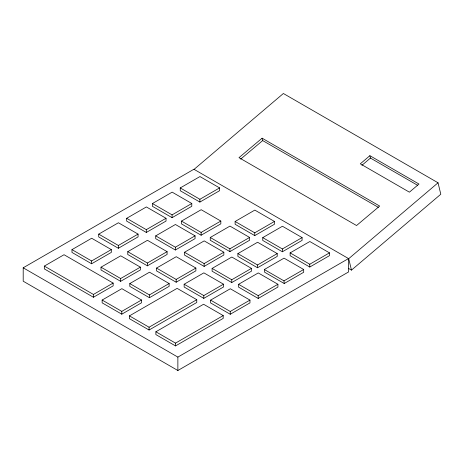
<?xml version="1.0" encoding="UTF-8"?>
<svg xmlns="http://www.w3.org/2000/svg" width="464" height="464" viewBox="0 0 464 464"><rect width="100%" height="100%" fill="white"/><g stroke="black" fill="none" stroke-linecap="round" stroke-linejoin="round"><path stroke-width="0.7" d="M194.045 169.383L283.371 93.496L438.039 182.793L440.8 194.23L351.468 270.118L348.336 268.314M369.883 155.689L360.302 163.827L409.41 192.177L418.992 184.04L369.883 155.689L370.458 158.073L417.704 185.345M361.943 165.306L370.458 158.073M351.468 270.118L348.708 258.68L438.039 182.793M262.102 138.191L238.995 157.661L356.549 225.533L379.662 206.062L262.102 138.191L262.676 140.575L378.363 207.362M240.665 159.117L262.676 140.575M23.2 267.803L177.869 357.1L348.568 258.547L348.568 271.95L177.869 370.504L23.2 281.207L23.2 267.803L193.9 169.25L348.708 258.68M71.972 249.632L91.681 238.252L111.325 249.597L111.325 252.387L91.617 263.767L71.972 252.428L71.972 249.632L91.617 260.971L111.325 249.597M98.71 234.134L118.419 222.761L138.063 234.1L138.063 236.889L118.355 248.269L98.71 236.93L98.71 234.134L118.355 245.479L138.063 234.1M126.672 218.318L146.38 206.938L166.025 218.277L166.025 221.073L146.317 232.452L126.672 221.108L126.672 218.318L146.317 229.657L166.025 218.277M152.441 203.534L172.15 192.154L191.789 203.499L191.789 206.289L172.08 217.668L152.441 206.329L152.441 203.534L172.08 214.878L191.789 203.499M44.329 266.104L64.038 254.724L113.141 283.075L113.141 285.87L93.432 297.25L44.329 268.9L44.329 266.104L93.432 294.454L113.141 283.075M180.247 187.937L199.955 176.564L219.6 187.903L219.6 190.692L199.891 202.072L180.247 190.733L180.247 187.937L199.891 199.282L219.6 187.903M127.751 251.691L147.459 240.311L167.104 251.656L167.104 254.446L147.395 265.826L127.751 254.487L127.751 251.691L147.395 263.03L167.104 251.656M101.013 267.189L120.721 255.809L140.366 267.148L140.366 269.944L120.657 281.323L101.013 269.978L101.013 267.189L120.657 278.528L140.366 267.148M155.713 235.874L175.421 224.495L195.066 235.834L195.066 238.629L175.357 250.003L155.713 238.664L155.713 235.874L175.357 247.213L195.066 235.834M181.476 221.09L201.185 209.711L220.829 221.05L220.829 223.845L201.121 235.225L181.476 223.88L181.476 221.09L201.121 232.429L220.829 221.05M235.115 221.485L254.823 210.105L274.462 221.444L274.462 224.24L254.753 235.613L235.115 224.274L235.115 221.485L254.753 232.824L274.462 221.444M156.53 268.082L176.239 256.702L195.878 268.047L195.878 270.837L176.169 282.216L156.53 270.877L156.53 268.082L176.169 279.427L195.878 268.047M129.792 283.579L149.501 272.2L169.14 283.539L169.14 286.334L149.431 297.714L129.792 286.369L129.792 283.579L149.431 294.918L169.14 283.539M184.486 252.265L204.195 240.886L223.839 252.225L223.839 255.02L204.131 266.4L184.486 255.055L184.486 252.265L204.131 263.604L223.839 252.225M210.256 237.481L229.964 226.101L249.609 237.446L249.609 240.236L229.9 251.616L210.256 240.277L210.256 237.481L229.9 248.82L249.609 237.446M102.144 300.051L121.852 288.672L141.497 300.011L141.497 302.806L121.788 314.186L102.144 302.841L102.144 300.051L121.788 311.39L141.497 300.011M262.734 237.632L282.443 226.252L302.087 237.597L302.087 240.387L282.379 251.766L262.734 240.427L262.734 237.632L282.379 248.971L302.087 237.597M129.427 315.885L177.12 288.353L196.765 299.692L196.765 302.482L149.072 330.02L129.427 318.681L129.427 315.885L149.072 327.224L196.765 299.692M184.15 284.235L203.858 272.855L223.503 284.194L223.503 286.99L203.795 298.364L184.15 287.025L184.15 284.235L203.795 295.574L223.503 284.194M212.112 268.412L231.82 257.033L251.465 268.378L251.465 271.167L231.756 282.547L212.112 271.208L212.112 268.412L231.756 279.751L251.465 268.378M237.881 253.628L257.59 242.254L277.228 253.593L277.228 256.383L257.52 267.763L237.881 256.424L237.881 253.628L257.52 264.973L277.228 253.593M290.128 252.897L309.836 241.524L329.475 252.863L329.475 255.652L309.772 267.032L290.128 255.693L290.128 252.897L309.772 264.242L329.475 252.863M155.875 331.783L203.574 304.251L223.213 315.59L223.213 318.379L175.52 345.918L155.875 334.579L155.875 331.783L175.52 343.122L223.213 315.59M210.604 300.133L230.312 288.753L249.957 300.092L249.957 302.888L230.248 314.261L210.604 302.922L210.604 300.133L230.248 311.472L249.957 300.092M238.566 284.31L258.274 272.931L277.913 284.275L277.913 287.065L258.204 298.445L238.566 287.106L238.566 284.31L258.204 295.649L277.913 284.275M264.329 269.526L284.038 258.152L303.682 269.491L303.682 272.281L284.223 283.516L264.584 272.177L264.329 269.526L283.974 280.871L284.223 283.516M283.974 280.871L303.682 269.491M309.772 264.242L309.772 267.032M282.379 248.971L282.379 251.766M258.204 295.649L258.204 298.445M257.52 264.973L257.52 267.763M254.753 232.824L254.753 235.613M231.756 279.751L231.756 282.547M230.248 311.472L230.248 314.261M229.9 248.82L229.9 251.616M204.131 263.604L204.131 266.4M203.795 295.574L203.795 298.364M201.121 232.429L201.121 235.225M199.891 199.282L199.891 202.072M177.869 357.1L177.869 370.504M176.169 279.427L176.169 282.216M175.52 343.122L175.52 345.918M175.357 247.213L175.357 250.003M172.08 214.878L172.08 217.668M149.431 294.918L149.431 297.714M149.072 327.224L149.072 330.02M147.395 263.03L147.395 265.826M146.317 229.657L146.317 232.452M121.788 311.39L121.788 314.186M120.657 278.528L120.657 281.323M118.355 245.479L118.355 248.269M93.432 294.454L93.432 297.25M91.617 260.971L91.617 263.767"/></g></svg>
